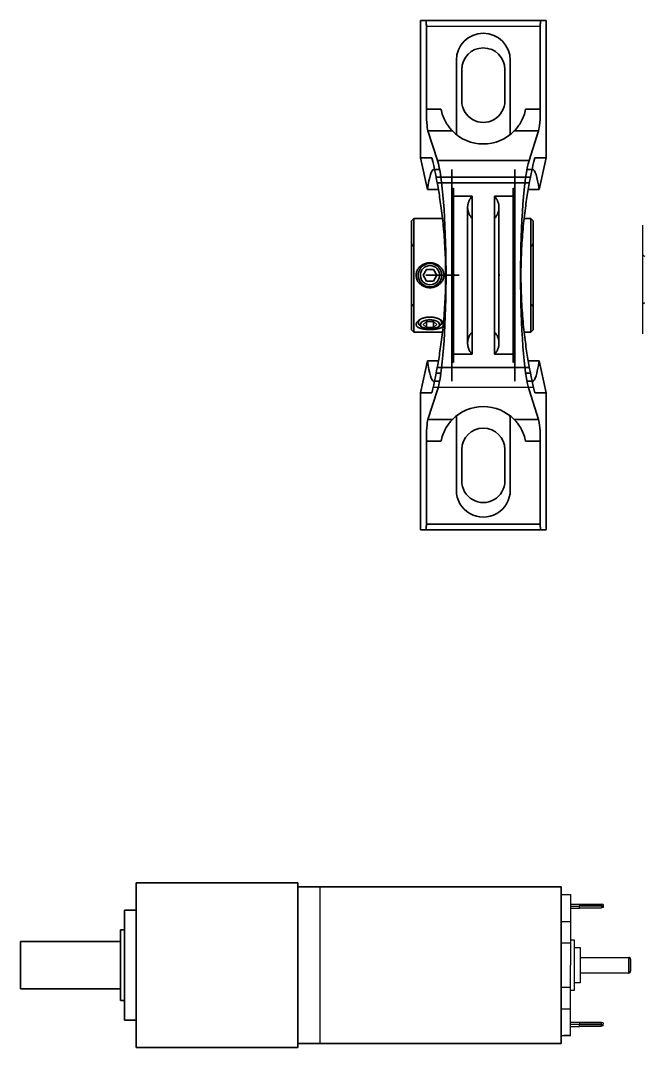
# Model space of a CAD drawing. Header units: millimetres. Extents: x -29 to 3384, y -388 to 1226.
# Drawn here: x 1216.9 to 1375.5, y 21.2 to 283.3 of the extents above; entities that cross this region are included whole.
import ezdxf

# ---------------------------------------------------------------- set-up
doc = ezdxf.new("R2010")
doc.units = ezdxf.units.MM
doc.linetypes.add('phl_thick', pattern=[0])
for name, color, linetype in [('HIDDEN', 7, 'Continuous'), ('projection', 7, 'Continuous'), ('THICK', 7, 'Continuous')]:
    doc.layers.add(name, color=color, linetype=linetype)
doc.layers.add('Kontury', color=7, linetype='Continuous', lineweight=35)

msp = doc.modelspace()

# ---------------------------------------------------------------- linework, layer by layer
for p, q in [((1320.35022, 281.8435), (1349.40491, 281.8435)), ((1246.35367, 63.22405, 0), (1246.35367, 21.22405, 0)), ((1287.60367, 22.22405, 0), (1287.60367, 62.22405, 0)), ((1293.30367, 22.22405, 0), (1293.30367, 62.22405, 0))]:
    msp.add_line(p, q)
at = {"layer": 'HIDDEN'}
for p, q in [((1359.45367, 57.76073, 0), (1359.45367, 57.34686, 0)), ((1365.05367, 57.76073, 0), (1365.05367, 57.26622, 0)), ((1365.05367, 57.26622, 0), (1359.45367, 57.26622, 0)), ((1365.05367, 57.26622, 0), (1365.45367, 57.2071, 0)), ((1354.75367, 53.41105, 0), (1354.75367, 50.61105, 0)), ((1354.75367, 53.41105, 0), (1357.15367, 53.41105, 0)), ((1354.75367, 50.61105, 0), (1354.75367, 47.81105, 0)), ((1357.15367, 47.81105, 0), (1354.75367, 47.81105, 0)), ((1371.95367, 42.22405, 0), (1371.95367, 44.22405, 0)), ((1371.95367, 40.22405, 0), (1371.95367, 42.22405, 0)), ((1354.75367, 36.63705, 0), (1354.75367, 33.83705, 0)), ((1354.75367, 36.63705, 0), (1357.15367, 36.63705, 0)), ((1354.75367, 33.83705, 0), (1354.75367, 31.03705, 0)), ((1357.15367, 31.03705, 0), (1354.75367, 31.03705, 0)), ((1359.45367, 27.59575, 0), (1359.45367, 27.18188, 0)), ((1359.45367, 27.10124, 0), (1365.05367, 27.10124, 0)), ((1365.05367, 27.10124, 0), (1365.05367, 27.59575, 0)), ((1365.05367, 27.10124, 0), (1365.45367, 27.04211, 0)), ((1357.15367, 24.23638, 0), (1355.45367, 24.23638, 0))]:
    msp.add_line(p, q, dxfattribs=at)
for centre, start, end in [((1376.06704, 223.8038), 180, 269.999924), ((1376.06704, 210.6038), 90.000076, 180)]:
    msp.add_arc(centre, 0.6, start, end, dxfattribs=at)
at = {"layer": 'Kontury'}
for p, q in [((1320.20295, 283.2935), (1318.87756, 283.2935)), ((1318.87756, 248.2935), (1318.87756, 283.2935)), ((1349.55217, 283.2935), (1320.20295, 283.2935)), ((1350.87756, 283.2935), (1349.55217, 283.2935)), ((1350.87756, 283.2935), (1350.87756, 248.2935)), ((1320.35022, 260.66369), (1320.35022, 281.8435)), ((1349.40491, 281.8435), (1349.40491, 260.66369)), ((1328.00256, 273.1685), (1328.00256, 273.1685)), ((1328.00256, 255.1685), (1328.00256, 273.1685)), ((1341.75256, 273.1685), (1341.75256, 273.1685)), ((1341.75256, 255.1685), (1341.75256, 273.1685)), ((1329.37756, 262.7935), (1329.37756, 270.7935)), ((1329.37756, 270.7935), (1329.37756, 270.7935)), ((1340.37756, 270.7935), (1340.37756, 262.7935)), ((1340.37756, 270.7935), (1340.37756, 270.7935)), ((1329.37756, 262.7935), (1329.37756, 262.7935)), ((1340.37756, 262.7935), (1340.37756, 262.7935)), ((1324.08572, 260.66369), (1320.35022, 260.66369)), ((1324.1762, 260.24806), (1324.08572, 260.66369)), ((1324.28382, 259.83186), (1324.1762, 260.24806)), ((1324.40799, 259.41887), (1324.28382, 259.83186)), ((1345.4713, 259.83186), (1345.34713, 259.41888)), ((1345.57893, 260.24806), (1345.4713, 259.83186)), ((1345.66941, 260.66369), (1345.57893, 260.24806)), ((1349.40491, 260.66369), (1345.66941, 260.66369)), ((1324.54779, 259.01273), (1324.40799, 259.41887)), ((1324.70148, 258.6166), (1324.54779, 259.01273)), ((1324.86723, 258.23355), (1324.70148, 258.6166)), ((1325.04298, 257.86606), (1324.86723, 258.23355)), ((1325.2261, 257.51631), (1325.04298, 257.86606)), ((1325.41387, 257.18649), (1325.2261, 257.51631)), ((1325.60334, 256.87843), (1325.41387, 257.18649)), ((1325.79133, 256.59347), (1325.60334, 256.87843)), ((1344.15179, 256.87843), (1343.96379, 256.59347)), ((1344.34125, 257.18649), (1344.15179, 256.87843)), ((1344.52903, 257.51631), (1344.34125, 257.18649)), ((1344.71215, 257.86606), (1344.52903, 257.51631)), ((1344.88789, 258.23355), (1344.71215, 257.86606)), ((1345.05364, 258.6166), (1344.88789, 258.23355)), ((1345.20734, 259.01273), (1345.05364, 258.6166)), ((1345.34713, 259.41888), (1345.20734, 259.01273)), ((1323.19719, 247.57261), (1320.76215, 255.13213)), ((1326.9843, 255.13213), (1320.76215, 255.13213)), ((1325.97684, 256.32998), (1325.79133, 256.59347)), ((1326.16389, 256.08004), (1325.97684, 256.32998)), ((1326.34903, 255.84625), (1326.16389, 256.08004)), ((1326.52811, 255.63207), (1326.34903, 255.84625)), ((1326.69664, 255.44013), (1326.52811, 255.63207)), ((1326.85014, 255.27283), (1326.69664, 255.44013)), ((1326.98422, 255.1322), (1326.85014, 255.27283)), ((1328.00256, 255.1685), (1328.00256, 255.1685)), ((1341.75256, 255.1685), (1341.75256, 255.1685)), ((1342.90499, 255.27283), (1342.77082, 255.13213)), ((1348.99298, 255.13213), (1342.77082, 255.13213)), ((1343.05848, 255.44013), (1342.90499, 255.27283)), ((1343.22702, 255.63203), (1343.05848, 255.44013)), ((1343.40609, 255.84625), (1343.22702, 255.63203)), ((1343.59124, 256.08004), (1343.40609, 255.84625)), ((1343.77829, 256.32998), (1343.59124, 256.08004)), ((1343.96379, 256.59347), (1343.77829, 256.32998)), ((1348.99298, 255.13213), (1346.55794, 247.57261)), ((1318.87756, 248.2935), (1320.65149, 240.16349)), ((1321.76867, 248.2935), (1318.87756, 248.2935)), ((1346.55794, 247.57261), (1323.19719, 247.57261)), ((1350.87756, 248.2935), (1347.98646, 248.2935)), ((1349.10363, 240.16349), (1350.87756, 248.2935)), ((1322.25959, 245.2935), (1323.74355, 245.2935)), ((1326.87756, 245.2935), (1326.87756, 191.2935)), ((1342.87756, 191.2935), (1342.87756, 245.2935)), ((1346.01157, 245.2935), (1347.49553, 245.2935)), ((1346.90405, 243.2935), (1322.85107, 243.2935)), ((1346.62844, 241.8435), (1323.12668, 241.8435)), ((1323.42476, 240.16349), (1320.65149, 240.16349)), ((1323.50483, 239.689), (1323.42476, 240.16348)), ((1323.58561, 239.19914), (1323.50483, 239.689)), ((1323.66673, 238.695), (1323.58561, 239.19914)), ((1323.74783, 238.17786), (1323.66673, 238.695)), ((1326.87756, 218.2935), (1326.87756, 239.33988)), ((1327.26833, 196.05952), (1327.26833, 240.52747)), ((1327.26833, 196.05952), (1327.26833, 240.52747)), ((1342.48679, 196.05952), (1342.48679, 240.52747)), ((1342.48679, 240.52747), (1342.48679, 196.05952)), ((1342.87756, 239.33988), (1342.87756, 218.2935)), ((1346.0884, 238.695), (1346.00729, 238.17786)), ((1346.16952, 239.19914), (1346.0884, 238.695)), ((1346.2503, 239.689), (1346.16952, 239.19914)), ((1346.33037, 240.16348), (1346.2503, 239.689)), ((1349.10363, 240.16349), (1346.33037, 240.16349)), ((1323.82857, 237.64905), (1323.74783, 238.17786)), ((1323.90881, 237.10843), (1323.82857, 237.64905)), ((1323.98946, 236.54857), (1323.90881, 237.10843)), ((1324.07037, 235.96872), (1323.98946, 236.54857)), ((1324.15118, 235.36951), (1324.07037, 235.96872)), ((1327.12756, 238.45035), (1332.04914, 238.45035)), ((1327.12756, 198.13664), (1327.12756, 238.45035)), ((1330.89463, 235.991), (1330.88183, 235.80666)), ((1330.91592, 236.17455), (1330.89463, 235.991)), ((1330.94567, 236.35692), (1330.91592, 236.17455)), ((1330.98381, 236.53773), (1330.94567, 236.35692)), ((1331.03026, 236.71657), (1330.98381, 236.53773)), ((1331.08492, 236.89309), (1331.03026, 236.71657)), ((1331.14767, 237.06689), (1331.08492, 236.89309)), ((1331.21839, 237.23761), (1331.14767, 237.06689)), ((1331.29691, 237.40488), (1331.21839, 237.23761)), ((1331.38307, 237.56834), (1331.29691, 237.40488)), ((1331.47669, 237.72765), (1331.38307, 237.56834)), ((1331.57757, 237.88247), (1331.47669, 237.72765)), ((1331.68549, 238.03246), (1331.57757, 237.88247)), ((1331.80023, 238.17731), (1331.68549, 238.03246)), ((1331.92153, 238.31671), (1331.80023, 238.17731)), ((1332.04914, 238.45035), (1331.92153, 238.31671)), ((1332.04914, 198.13664), (1332.04914, 238.45035)), ((1332.04914, 198.13664), (1332.04914, 238.45035)), ((1337.70599, 238.45035), (1337.70599, 198.13664)), ((1337.70599, 238.45035), (1342.62756, 238.45035)), ((1337.8336, 238.31671), (1337.70599, 238.45035)), ((1337.70599, 198.13664), (1337.70599, 238.45035)), ((1337.9549, 238.17731), (1337.8336, 238.31671)), ((1338.06963, 238.03246), (1337.9549, 238.17731)), ((1338.17755, 237.88247), (1338.06963, 238.03246)), ((1338.27843, 237.72765), (1338.17755, 237.88247)), ((1338.37205, 237.56834), (1338.27843, 237.72765)), ((1338.45822, 237.40488), (1338.37205, 237.56834)), ((1338.53674, 237.23761), (1338.45822, 237.40488)), ((1338.60745, 237.06689), (1338.53674, 237.23761)), ((1338.67021, 236.89309), (1338.60745, 237.06689)), ((1338.72487, 236.71657), (1338.67021, 236.89309)), ((1338.77132, 236.53773), (1338.72487, 236.71657)), ((1338.80946, 236.35692), (1338.77132, 236.53773)), ((1338.8392, 236.17455), (1338.80946, 236.35692)), ((1338.8605, 235.991), (1338.8392, 236.17455)), ((1338.8733, 235.80666), (1338.8605, 235.991)), ((1342.62756, 238.45035), (1342.62756, 198.13664)), ((1345.68476, 235.96872), (1345.60394, 235.36951)), ((1345.76567, 236.54857), (1345.68476, 235.96872)), ((1345.84631, 237.10843), (1345.76567, 236.54857)), ((1345.92655, 237.64905), (1345.84631, 237.10843)), ((1346.00729, 238.17786), (1345.92655, 237.64905)), ((1324.23155, 234.75158), (1324.15118, 235.36951)), ((1324.31111, 234.11573), (1324.23155, 234.75158)), ((1324.3895, 233.46277), (1324.31111, 234.11573)), ((1324.46638, 232.7935), (1324.3895, 233.46277)), ((1330.88183, 235.80666), (1330.87756, 235.62192)), ((1330.87756, 235.62192), (1330.88183, 235.43719)), ((1330.87756, 235.62192), (1330.87756, 200.96507)), ((1330.87756, 235.62192), (1330.87756, 200.96507)), ((1330.88183, 235.43719), (1330.89463, 235.25285)), ((1330.89463, 235.25285), (1330.91592, 235.0693)), ((1330.91592, 235.0693), (1330.94567, 234.88693)), ((1330.94567, 234.88693), (1330.98381, 234.70612)), ((1330.98381, 234.70612), (1331.03026, 234.52727)), ((1331.03026, 234.52727), (1331.08492, 234.35076)), ((1331.08492, 234.35076), (1331.14767, 234.17696)), ((1331.14767, 234.17696), (1331.21839, 234.00624)), ((1331.21839, 234.00624), (1331.29691, 233.83897)), ((1331.29691, 233.83897), (1331.38307, 233.67551)), ((1331.38307, 233.67551), (1331.47669, 233.51619)), ((1331.47669, 233.51619), (1331.57757, 233.36138)), ((1331.57757, 233.36138), (1331.68549, 233.21138)), ((1338.06963, 233.21138), (1338.17755, 233.36138)), ((1338.17755, 233.36138), (1338.27843, 233.51619)), ((1338.27843, 233.51619), (1338.37205, 233.67551)), ((1338.37205, 233.67551), (1338.45822, 233.83897)), ((1338.45822, 233.83897), (1338.53674, 234.00624)), ((1338.53674, 234.00624), (1338.60745, 234.17696)), ((1338.60745, 234.17696), (1338.67021, 234.35076)), ((1338.67021, 234.35076), (1338.72487, 234.52727)), ((1338.72487, 234.52727), (1338.77132, 234.70612)), ((1338.77132, 234.70612), (1338.80946, 234.88693)), ((1338.80946, 234.88693), (1338.8392, 235.0693)), ((1338.8392, 235.0693), (1338.8605, 235.25285)), ((1338.8605, 235.25285), (1338.8733, 235.43719)), ((1338.87756, 235.62192), (1338.8733, 235.80666)), ((1338.8733, 235.43719), (1338.87756, 235.62192)), ((1338.87756, 200.96507), (1338.87756, 235.62192)), ((1338.87756, 235.62192), (1338.87756, 200.96507)), ((1345.36562, 233.46277), (1345.28875, 232.7935)), ((1345.44402, 234.11573), (1345.36562, 233.46277)), ((1345.52358, 234.75158), (1345.44402, 234.11573)), ((1345.60394, 235.36951), (1345.52358, 234.75158)), ((1317.17756, 232.7935), (1316.57756, 232.1935)), ((1316.57756, 218.2935), (1316.57756, 232.1935)), ((1317.17756, 218.2935), (1317.17756, 232.7935)), ((1324.57279, 232.7935), (1317.17756, 232.7935)), ((1324.53808, 232.13968), (1324.46638, 232.7935)), ((1324.6078, 231.47265), (1324.53808, 232.13968)), ((1324.67523, 230.79324), (1324.6078, 231.47265)), ((1324.7401, 230.10234), (1324.67523, 230.79324)), ((1331.68549, 233.21138), (1331.80023, 233.06654)), ((1331.80023, 233.06654), (1331.92153, 232.92714)), ((1331.92153, 232.92714), (1332.04914, 232.7935)), ((1332.04914, 218.2935), (1332.04914, 232.7935)), ((1332.04914, 232.7935), (1332.04914, 218.2935)), ((1337.70599, 232.7935), (1337.8336, 232.92714)), ((1337.70599, 232.7935), (1337.70599, 218.2935)), ((1337.70599, 218.2935), (1337.70599, 232.7935)), ((1337.8336, 232.92714), (1337.9549, 233.06654)), ((1337.9549, 233.06654), (1338.06963, 233.21138)), ((1345.0799, 230.79324), (1345.01502, 230.10234)), ((1345.14733, 231.47265), (1345.0799, 230.79324)), ((1345.21704, 232.13968), (1345.14733, 231.47265)), ((1346.97756, 232.7935), (1345.18234, 232.7935)), ((1345.28875, 232.7935), (1345.21704, 232.13968)), ((1346.97756, 218.2935), (1346.97756, 232.7935)), ((1346.97756, 232.7935), (1346.97756, 218.2935)), ((1347.57756, 232.1935), (1346.97756, 232.7935)), ((1347.57756, 218.2935), (1347.57756, 232.1935)), ((1324.80217, 229.40093), (1324.7401, 230.10234)), ((1324.86118, 228.68996), (1324.80217, 229.40093)), ((1324.91691, 227.97024), (1324.86118, 228.68996)), ((1330.85695, 228.26206), (1330.85061, 228.24667)), ((1330.855, 228.48635), (1330.86101, 228.4702)), ((1330.86244, 228.27766), (1330.85695, 228.26206)), ((1330.86101, 228.4702), (1330.86608, 228.45386)), ((1330.86708, 228.2934), (1330.86244, 228.27766)), ((1330.86608, 228.45386), (1330.87022, 228.43741)), ((1330.87086, 228.30921), (1330.86708, 228.2934)), ((1330.86909, 229.80075), (1330.8728, 229.81885)), ((1330.87295, 229.92347), (1330.86936, 229.94059)), ((1330.87022, 228.43741), (1330.87344, 228.42092)), ((1330.8738, 228.32504), (1330.87086, 228.30921)), ((1330.8728, 229.81885), (1330.87545, 229.83682)), ((1330.87552, 229.90628), (1330.87295, 229.92347)), ((1330.87344, 228.42092), (1330.87573, 228.40445)), ((1330.87589, 228.34081), (1330.8738, 228.32504)), ((1330.87545, 229.83682), (1330.87703, 229.85458)), ((1330.87705, 229.8891), (1330.87552, 229.90628)), ((1330.87573, 228.40445), (1330.87711, 228.3881)), ((1330.87715, 228.35646), (1330.87589, 228.34081)), ((1330.87703, 229.85458), (1330.87756, 229.87203)), ((1330.87756, 229.87203), (1330.87705, 229.8891)), ((1330.87711, 228.3881), (1330.87756, 228.37192)), ((1330.87756, 228.37192), (1330.87715, 228.35646)), ((1330.87756, 229.87203), (1330.87756, 228.37192)), ((1344.89395, 228.68996), (1344.83822, 227.97024)), ((1344.95296, 229.40093), (1344.89395, 228.68996)), ((1345.01502, 230.10234), (1344.95296, 229.40093)), ((1317.17756, 218.2935), (1317.17756, 225.7935)), ((1317.17756, 225.7935), (1317.17756, 218.2935)), ((1324.96916, 227.24261), (1324.91691, 227.97024)), ((1325.01776, 226.50811), (1324.96916, 227.24261)), ((1325.06252, 225.76779), (1325.01776, 226.50811)), ((1325.10327, 225.02275), (1325.06252, 225.76779)), ((1344.69261, 225.76779), (1344.65185, 225.02275)), ((1344.73736, 226.50811), (1344.69261, 225.76779)), ((1344.78596, 227.24261), (1344.73736, 226.50811)), ((1344.83822, 227.97024), (1344.78596, 227.24261)), ((1346.97756, 225.7935), (1346.97756, 218.2935)), ((1346.97756, 218.2935), (1346.97756, 225.7935)), ((1325.13992, 224.27412), (1325.10327, 225.02275)), ((1325.17234, 223.52302), (1325.13992, 224.27412)), ((1325.20044, 222.77058), (1325.17234, 223.52302)), ((1325.22419, 222.01794), (1325.20044, 222.77058)), ((1344.55469, 222.77058), (1344.53094, 222.01794)), ((1344.58279, 223.52302), (1344.55469, 222.77058)), ((1344.61521, 224.27412), (1344.58279, 223.52302)), ((1344.65185, 225.02275), (1344.61521, 224.27412)), ((1318.35893, 220.09354), (1318.49547, 220.26044)), ((1318.49547, 220.26044), (1318.6411, 220.41642)), ((1318.6411, 220.41642), (1318.79394, 220.56078)), ((1318.79394, 220.56078), (1318.95342, 220.69386)), ((1318.95342, 220.69386), (1319.12353, 220.81923)), ((1319.12353, 220.81923), (1319.30379, 220.93615)), ((1319.30379, 220.93615), (1319.49317, 221.04337)), ((1319.49317, 221.04337), (1319.69043, 221.13998)), ((1319.69043, 221.13998), (1319.8942, 221.22527)), ((1319.8942, 221.22527), (1320.10314, 221.29857)), ((1320.10314, 221.29857), (1320.31587, 221.35954)), ((1320.31587, 221.35954), (1320.53085, 221.40802)), ((1320.53085, 221.40802), (1320.74648, 221.4439)), ((1320.74648, 221.4439), (1320.96113, 221.46733)), ((1320.96113, 221.46733), (1321.17311, 221.47882)), ((1321.17311, 221.47882), (1321.38202, 221.47882)), ((1321.38202, 221.47882), (1321.59399, 221.46733)), ((1321.59399, 221.46733), (1321.80865, 221.4439)), ((1321.80865, 221.4439), (1322.02428, 221.40802)), ((1322.02428, 221.40802), (1322.23926, 221.35954)), ((1322.23926, 221.35954), (1322.45199, 221.29857)), ((1322.45199, 221.29857), (1322.66092, 221.22527)), ((1322.66092, 221.22527), (1322.86469, 221.13998)), ((1322.86469, 221.13998), (1323.06195, 221.04337)), ((1323.06195, 221.04337), (1323.25133, 220.93615)), ((1323.25133, 220.93615), (1323.4316, 220.81923)), ((1323.4316, 220.81923), (1323.60171, 220.69386)), ((1323.60171, 220.69386), (1323.76119, 220.56078)), ((1323.76119, 220.56078), (1323.91403, 220.41642)), ((1323.91403, 220.41642), (1324.05966, 220.26044)), ((1324.05966, 220.26044), (1324.19619, 220.09354)), ((1325.24357, 221.26629), (1325.22419, 222.01794)), ((1325.25855, 220.51682), (1325.24357, 221.26629)), ((1325.26916, 219.77072), (1325.25855, 220.51682)), ((1344.49658, 220.51682), (1344.48597, 219.77072)), ((1344.51156, 221.26629), (1344.49658, 220.51682)), ((1344.53094, 222.01794), (1344.51156, 221.26629)), ((1316.57756, 204.3935), (1316.57756, 218.2935)), ((1317.17756, 218.2935), (1317.17756, 210.7935)), ((1317.17756, 218.2935), (1317.17756, 203.7935)), ((1317.17756, 203.7935), (1317.17756, 218.2935)), ((1317.17756, 218.2935), (1317.17756, 210.7935)), ((1317.73631, 218.2935), (1317.74406, 218.50257)), ((1317.74375, 218.08863), (1317.73631, 218.2935)), ((1317.76622, 217.88218), (1317.74375, 218.08863)), ((1317.74406, 218.50257), (1317.76746, 218.71325)), ((1317.80397, 217.67583), (1317.76622, 217.88218)), ((1317.76746, 218.71325), (1317.80678, 218.92376)), ((1317.85714, 217.47122), (1317.80397, 217.67583)), ((1317.80678, 218.92376), (1317.86215, 219.13235)), ((1317.86215, 219.13235), (1317.93314, 219.33741)), ((1317.93314, 219.33741), (1318.01912, 219.53739)), ((1318.01912, 219.53739), (1318.11947, 219.73083)), ((1318.11947, 219.73083), (1318.23316, 219.91662)), ((1318.23316, 219.91662), (1318.35893, 220.09354)), ((1319.54551, 218.2935), (1320.41154, 219.7935)), ((1319.54551, 218.2935), (1319.54551, 218.2935)), ((1320.41154, 216.7935), (1319.54551, 218.2935)), ((1328.71232, 218.2935), (1320.22609, 218.2935)), ((1320.41154, 219.7935), (1320.41154, 219.7935)), ((1320.41154, 219.7935), (1322.14359, 219.7935)), ((1322.14359, 219.7935), (1322.14359, 219.7935)), ((1322.14359, 219.7935), (1323.00961, 218.2935)), ((1323.00961, 218.2935), (1322.14359, 216.7935)), ((1323.00961, 218.2935), (1323.00961, 218.2935)), ((1324.19619, 220.09354), (1324.32196, 219.91662)), ((1324.32196, 219.91662), (1324.43566, 219.73083)), ((1324.43566, 219.73083), (1324.536, 219.53739)), ((1324.536, 219.53739), (1324.62199, 219.33741)), ((1324.62199, 219.33741), (1324.69298, 219.13235)), ((1324.69298, 219.13235), (1324.74835, 218.92376)), ((1324.75116, 217.67583), (1324.69799, 217.47122)), ((1324.74835, 218.92376), (1324.78766, 218.71325)), ((1324.7889, 217.88218), (1324.75116, 217.67583)), ((1324.78766, 218.71325), (1324.81107, 218.50257)), ((1324.81138, 218.08863), (1324.7889, 217.88218)), ((1324.81107, 218.50257), (1324.81881, 218.2935)), ((1324.81881, 218.2935), (1324.81138, 218.08863)), ((1325.27547, 219.02921), (1325.26916, 219.77072)), ((1325.26916, 216.81627), (1325.27547, 217.55778)), ((1325.27756, 218.2935), (1325.27547, 219.02921)), ((1325.27547, 217.55778), (1325.27756, 218.2935)), ((1325.37505, 219.52646), (1325.39098, 219.31955)), ((1325.39098, 219.31955), (1325.40438, 219.11313)), ((1325.41457, 217.67978), (1325.4042, 217.47387)), ((1325.40438, 219.11313), (1325.41457, 218.90722)), ((1325.41457, 218.90722), (1325.42181, 218.70191)), ((1325.42181, 217.88508), (1325.41457, 217.67978)), ((1325.42181, 218.70191), (1325.42611, 218.49731)), ((1325.42611, 218.08968), (1325.42181, 217.88508)), ((1325.42611, 218.49731), (1325.42756, 218.2935)), ((1325.42756, 218.2935), (1325.42611, 218.08968)), ((1326.87756, 197.24712), (1326.87756, 218.2935)), ((1332.04914, 218.2935), (1332.04914, 203.7935)), ((1332.04914, 203.7935), (1332.04914, 218.2935)), ((1337.70599, 218.2935), (1337.70599, 203.7935)), ((1337.70599, 203.7935), (1337.70599, 218.2935)), ((1338.87756, 218.2935), (1338.87807, 218.31326)), ((1338.87809, 218.2734), (1338.87756, 218.2935)), ((1338.87807, 218.31326), (1338.87961, 218.33326)), ((1338.87968, 218.25307), (1338.87809, 218.2734)), ((1338.87961, 218.33326), (1338.88217, 218.3534)), ((1338.88233, 218.2326), (1338.87968, 218.25307)), ((1338.88217, 218.3534), (1338.88577, 218.37356)), ((1338.88604, 218.21211), (1338.88233, 218.2326)), ((1338.88577, 218.37356), (1338.8904, 218.39365)), ((1338.89082, 218.1917), (1338.88604, 218.21211)), ((1338.8904, 218.39365), (1338.89606, 218.41356)), ((1338.89667, 218.17148), (1338.89082, 218.1917)), ((1338.89606, 218.41356), (1338.90277, 218.4332)), ((1338.9036, 218.15155), (1338.89667, 218.17148)), ((1338.90277, 218.4332), (1338.91051, 218.45247)), ((1338.91161, 218.13203), (1338.9036, 218.15155)), ((1338.91051, 218.45247), (1338.91928, 218.47127)), ((1338.92065, 218.11299), (1338.91161, 218.13203)), ((1342.87756, 218.2935), (1342.87756, 197.24712)), ((1344.47965, 219.02921), (1344.47756, 218.2935)), ((1344.47756, 218.2935), (1344.47965, 217.55778)), ((1344.48597, 219.77072), (1344.47965, 219.02921)), ((1344.47965, 217.55778), (1344.48597, 216.81627)), ((1346.97756, 218.2935), (1346.97756, 210.7935)), ((1346.97756, 218.2935), (1346.97756, 203.7935)), ((1346.97756, 203.7935), (1346.97756, 218.2935)), ((1346.97756, 210.7935), (1346.97756, 218.2935)), ((1347.57756, 204.3935), (1347.57756, 218.2935)), ((1317.92536, 217.26988), (1317.85714, 217.47122)), ((1318.00803, 217.07328), (1317.92536, 217.26988)), ((1318.10459, 216.88281), (1318.00803, 217.07328)), ((1318.21413, 216.69954), (1318.10459, 216.88281)), ((1318.33546, 216.52459), (1318.21413, 216.69954)), ((1318.46737, 216.35908), (1318.33546, 216.52459)), ((1318.60837, 216.20391), (1318.46737, 216.35908)), ((1318.7567, 216.05976), (1318.60837, 216.20391)), ((1318.91099, 215.92696), (1318.7567, 216.05976)), ((1319.07483, 215.80207), (1318.91099, 215.92696)), ((1319.24871, 215.68496), (1319.07483, 215.80207)), ((1319.43165, 215.57681), (1319.24871, 215.68496)), ((1319.62256, 215.47862), (1319.43165, 215.57681)), ((1319.82018, 215.39108), (1319.62256, 215.47862)), ((1320.02321, 215.31483), (1319.82018, 215.39108)), ((1320.23042, 215.25035), (1320.02321, 215.31483)), ((1320.44038, 215.1978), (1320.23042, 215.25035)), ((1320.41154, 216.7935), (1320.41154, 216.7935)), ((1322.14359, 216.7935), (1320.41154, 216.7935)), ((1320.65162, 215.15732), (1320.44038, 215.1978)), ((1320.86262, 215.12892), (1320.65162, 215.15732)), ((1321.0718, 215.11222), (1320.86262, 215.12892)), ((1321.27756, 215.10676), (1321.0718, 215.11222)), ((1321.48333, 215.11222), (1321.27756, 215.10676)), ((1321.6925, 215.12892), (1321.48333, 215.11222)), ((1321.9035, 215.15732), (1321.6925, 215.12892)), ((1322.11474, 215.1978), (1321.9035, 215.15732)), ((1322.32471, 215.25035), (1322.11474, 215.1978)), ((1322.14359, 216.7935), (1322.14359, 216.7935)), ((1322.53191, 215.31483), (1322.32471, 215.25035)), ((1322.73494, 215.39108), (1322.53191, 215.31483)), ((1322.93256, 215.47862), (1322.73494, 215.39108)), ((1323.12348, 215.57681), (1322.93256, 215.47862)), ((1323.30642, 215.68496), (1323.12348, 215.57681)), ((1323.4803, 215.80207), (1323.30642, 215.68496)), ((1323.64414, 215.92696), (1323.4803, 215.80207)), ((1323.79843, 216.05976), (1323.64414, 215.92696)), ((1323.94675, 216.20391), (1323.79843, 216.05976)), ((1324.08775, 216.35908), (1323.94675, 216.20391)), ((1324.21967, 216.52459), (1324.08775, 216.35908)), ((1324.341, 216.69954), (1324.21967, 216.52459)), ((1324.45054, 216.88281), (1324.341, 216.69954)), ((1324.54709, 217.07328), (1324.45054, 216.88281)), ((1324.62977, 217.26988), (1324.54709, 217.07328)), ((1324.69799, 217.47122), (1324.62977, 217.26988)), ((1325.22419, 214.56905), (1325.24357, 215.3207)), ((1325.24357, 215.3207), (1325.25855, 216.07017)), ((1325.25855, 216.07017), (1325.26916, 216.81627)), ((1325.39098, 217.26744), (1325.37479, 217.06056)), ((1325.4042, 217.47387), (1325.39098, 217.26744)), ((1344.48597, 216.81627), (1344.49658, 216.07017)), ((1344.49658, 216.07017), (1344.51156, 215.3207)), ((1344.51156, 215.3207), (1344.53094, 214.56905)), ((1325.10327, 211.56424), (1325.13992, 212.31287)), ((1325.13992, 212.31287), (1325.17234, 213.06397)), ((1325.17234, 213.06397), (1325.20044, 213.81641)), ((1325.20044, 213.81641), (1325.22419, 214.56905)), ((1344.53094, 214.56905), (1344.55469, 213.81641)), ((1344.55469, 213.81641), (1344.58279, 213.06397)), ((1344.58279, 213.06397), (1344.61521, 212.31287)), ((1344.61521, 212.31287), (1344.65185, 211.56424)), ((1324.96916, 209.34438), (1325.01776, 210.07889)), ((1325.01776, 210.07889), (1325.06252, 210.8192)), ((1325.06252, 210.8192), (1325.10327, 211.56424)), ((1344.65185, 211.56424), (1344.69261, 210.8192)), ((1344.69261, 210.8192), (1344.73736, 210.07889)), ((1344.73736, 210.07889), (1344.78596, 209.34438)), ((1318.82807, 207.07089), (1318.49593, 206.83603)), ((1318.89613, 207.07999), (1318.7413, 206.9939)), ((1319.06029, 207.16178), (1318.89613, 207.07999)), ((1319.23474, 207.23943), (1319.06029, 207.16178)), ((1319.41847, 207.31198), (1319.23474, 207.23943)), ((1319.61038, 207.37853), (1319.41847, 207.31198)), ((1319.80919, 207.43841), (1319.61038, 207.37853)), ((1320.01356, 207.49101), (1319.80919, 207.43841)), ((1320.22224, 207.53578), (1320.01356, 207.49101)), ((1320.43377, 207.57248), (1320.22224, 207.53578)), ((1320.64665, 207.60089), (1320.43377, 207.57248)), ((1320.85932, 207.62087), (1320.64665, 207.60089)), ((1321.07017, 207.63265), (1320.85932, 207.62087)), ((1321.27756, 207.63651), (1321.07017, 207.63265)), ((1321.48495, 207.63265), (1321.27756, 207.63651)), ((1321.6958, 207.62087), (1321.48495, 207.63265)), ((1321.90848, 207.60089), (1321.6958, 207.62087)), ((1322.12135, 207.57248), (1321.90848, 207.60089)), ((1322.33289, 207.53578), (1322.12135, 207.57248)), ((1322.54157, 207.49101), (1322.33289, 207.53578)), ((1322.74594, 207.43841), (1322.54157, 207.49101)), ((1322.94475, 207.37853), (1322.74594, 207.43841)), ((1323.13666, 207.31198), (1322.94475, 207.37853)), ((1323.32039, 207.23943), (1323.13666, 207.31198)), ((1323.49484, 207.16178), (1323.32039, 207.23943)), ((1323.659, 207.07999), (1323.49484, 207.16178)), ((1323.81383, 206.9939), (1323.659, 207.07999)), ((1324.7401, 206.48465), (1324.80217, 207.18606)), ((1324.80217, 207.18606), (1324.86118, 207.89703)), ((1324.86118, 207.89703), (1324.91691, 208.61675)), ((1324.91691, 208.61675), (1324.96916, 209.34438)), ((1344.78596, 209.34438), (1344.83822, 208.61675)), ((1344.83822, 208.61675), (1344.89395, 207.89703)), ((1344.89395, 207.89703), (1344.95296, 207.18606)), ((1344.95296, 207.18606), (1345.01502, 206.48465)), ((1317.74514, 205.84924), (1317.73631, 205.73613)), ((1317.73631, 205.73613), (1317.74406, 205.63291)), ((1317.74406, 205.63291), (1317.76746, 205.53153)), ((1317.77182, 205.9662), (1317.74514, 205.84924)), ((1317.76746, 205.53153), (1317.80678, 205.43286)), ((1317.81666, 206.08592), (1317.77182, 205.9662)), ((1317.80678, 205.43286), (1317.86215, 205.33774)), ((1317.87974, 206.20727), (1317.81666, 206.08592)), ((1317.86215, 205.33774), (1317.93314, 205.24677)), ((1317.96041, 206.32901), (1317.87974, 206.20727)), ((1317.93314, 205.24677), (1318.01912, 205.16047)), ((1318.05792, 206.44989), (1317.96041, 206.32901)), ((1318.01912, 205.16047), (1318.11947, 205.07931)), ((1318.1714, 206.56876), (1318.05792, 206.44989)), ((1318.11947, 205.07931), (1318.23316, 205.0035)), ((1318.2994, 206.68448), (1318.1714, 206.56876)), ((1318.23316, 205.0035), (1318.35893, 204.93324)), ((1318.44037, 206.79582), (1318.2994, 206.68448)), ((1318.35893, 204.93324), (1318.49547, 204.86873)), ((1318.59251, 206.90167), (1318.44037, 206.79582)), ((1318.49547, 204.86873), (1318.6411, 204.80998)), ((1318.7413, 206.9939), (1318.59251, 206.90167)), ((1318.6411, 204.80998), (1318.79394, 204.75695)), ((1318.79394, 204.75695), (1318.95342, 204.70921)), ((1318.82807, 205.33884), (1319.27, 205.02635)), ((1318.95342, 204.70921), (1319.12353, 204.66524)), ((1319.12353, 204.66524), (1319.30379, 204.62512)), ((1319.30379, 204.62512), (1319.49317, 204.58907)), ((1319.49317, 204.58907), (1319.69043, 204.55722)), ((1320.41154, 206.48613), (1319.54551, 205.73613)), ((1319.54551, 205.73613), (1320.41154, 204.98613)), ((1319.69043, 204.55722), (1319.8942, 204.5296)), ((1319.8942, 204.5296), (1320.10314, 204.50622)), ((1320.10314, 204.50622), (1320.31587, 204.48704)), ((1320.31587, 204.48704), (1320.53085, 204.47196)), ((1320.41154, 206.50167), (1320.41154, 204.98613)), ((1322.14359, 206.50167), (1320.41154, 206.50167)), ((1322.14359, 206.48613), (1320.41154, 206.48613)), ((1320.41154, 204.98613), (1322.14359, 204.98613)), ((1320.53085, 204.47196), (1320.74648, 204.4609)), ((1320.74648, 204.4609), (1320.96113, 204.45371)), ((1320.96113, 204.45371), (1321.17311, 204.45021)), ((1321.17311, 204.45021), (1321.38202, 204.45021)), ((1321.38202, 204.45021), (1321.59399, 204.45371)), ((1321.59399, 204.45371), (1321.80865, 204.4609)), ((1321.80865, 204.4609), (1322.02428, 204.47196)), ((1322.02428, 204.47196), (1322.23926, 204.48704)), ((1322.14359, 206.50167), (1322.14359, 204.98613)), ((1323.00961, 205.73613), (1322.14359, 206.48613)), ((1322.14359, 204.98613), (1323.00961, 205.73613)), ((1322.23926, 204.48704), (1322.45199, 204.50622)), ((1322.45199, 204.50622), (1322.66092, 204.5296)), ((1322.66092, 204.5296), (1322.86469, 204.55722)), ((1322.86469, 204.55722), (1323.06195, 204.58907)), ((1323.06195, 204.58907), (1323.25133, 204.62512)), ((1323.25133, 204.62512), (1323.4316, 204.66524)), ((1323.28512, 205.02635), (1323.72705, 205.33884)), ((1323.4316, 204.66524), (1323.60171, 204.70921)), ((1323.60171, 204.70921), (1323.76119, 204.75695)), ((1323.76119, 204.75695), (1323.91403, 204.80998)), ((1323.96262, 206.90167), (1323.81383, 206.9939)), ((1323.91403, 204.80998), (1324.05966, 204.86873)), ((1324.11476, 206.79582), (1323.96262, 206.90167)), ((1324.05966, 204.86873), (1324.19619, 204.93324)), ((1324.25572, 206.68448), (1324.11476, 206.79582)), ((1324.19619, 204.93324), (1324.32196, 205.0035)), ((1324.38373, 206.56876), (1324.25572, 206.68448)), ((1324.32196, 205.0035), (1324.43566, 205.07931)), ((1324.4972, 206.44989), (1324.38373, 206.56876)), ((1324.43566, 205.07931), (1324.536, 205.16047)), ((1324.46638, 203.7935), (1324.53808, 204.44731)), ((1324.59472, 206.32901), (1324.4972, 206.44989)), ((1324.536, 205.16047), (1324.62199, 205.24677)), ((1324.53808, 204.44731), (1324.6078, 205.11434)), ((1324.67539, 206.20727), (1324.59472, 206.32901)), ((1324.6078, 205.11434), (1324.67523, 205.79376)), ((1324.67523, 205.79376), (1324.7401, 206.48465)), ((1324.70814, 206.14426), (1324.67539, 206.20727)), ((1337.77087, 205.11193), (1337.57462, 205.09124)), ((1338.96548, 205.09854), (1338.7665, 205.11795)), ((1345.01502, 206.48465), (1345.0799, 205.79376)), ((1345.0799, 205.79376), (1345.14733, 205.11434)), ((1345.14733, 205.11434), (1345.21704, 204.44731)), ((1345.21704, 204.44731), (1345.28875, 203.7935)), ((1316.57756, 204.3935), (1317.17756, 203.7935)), ((1317.17756, 203.7935), (1324.57279, 203.7935)), ((1324.15118, 201.21749), (1324.23155, 201.83541)), ((1324.23155, 201.83541), (1324.31111, 202.47126)), ((1324.31111, 202.47126), (1324.3895, 203.12422)), ((1324.3895, 203.12422), (1324.46638, 203.7935)), ((1330.98381, 201.88087), (1330.94567, 201.70007)), ((1331.03026, 202.05972), (1330.98381, 201.88087)), ((1331.08492, 202.23624), (1331.03026, 202.05972)), ((1331.14767, 202.41004), (1331.08492, 202.23624)), ((1331.21839, 202.58075), (1331.14767, 202.41004)), ((1331.29691, 202.74802), (1331.21839, 202.58075)), ((1331.38307, 202.91149), (1331.29691, 202.74802)), ((1331.47669, 203.0708), (1331.38307, 202.91149)), ((1331.57757, 203.22561), (1331.47669, 203.0708)), ((1331.68549, 203.37561), (1331.57757, 203.22561)), ((1331.80023, 203.52046), (1331.68549, 203.37561)), ((1331.92153, 203.65985), (1331.80023, 203.52046)), ((1332.04914, 203.7935), (1331.92153, 203.65985)), ((1337.8336, 203.65985), (1337.70599, 203.7935)), ((1337.9549, 203.52046), (1337.8336, 203.65985)), ((1338.06963, 203.37561), (1337.9549, 203.52046)), ((1338.17755, 203.22561), (1338.06963, 203.37561)), ((1338.27843, 203.0708), (1338.17755, 203.22561)), ((1338.37205, 202.91149), (1338.27843, 203.0708)), ((1338.45822, 202.74802), (1338.37205, 202.91149)), ((1338.53674, 202.58075), (1338.45822, 202.74802)), ((1338.60745, 202.41004), (1338.53674, 202.58075)), ((1338.67021, 202.23624), (1338.60745, 202.41004)), ((1338.72487, 202.05972), (1338.67021, 202.23624)), ((1338.77132, 201.88087), (1338.72487, 202.05972)), ((1338.80946, 201.70007), (1338.77132, 201.88087)), ((1345.18234, 203.7935), (1346.97756, 203.7935)), ((1345.28875, 203.7935), (1345.36562, 203.12422)), ((1345.36562, 203.12422), (1345.44402, 202.47126)), ((1345.44402, 202.47126), (1345.52358, 201.83541)), ((1345.52358, 201.83541), (1345.60394, 201.21749)), ((1346.97756, 203.7935), (1347.57756, 204.3935)), ((1323.82857, 198.93795), (1323.90881, 199.47856)), ((1323.90881, 199.47856), (1323.98946, 200.03843)), ((1323.98946, 200.03843), (1324.07037, 200.61827)), ((1324.07037, 200.61827), (1324.15118, 201.21749)), ((1330.85568, 200.90272), (1330.86151, 200.8934)), ((1330.86244, 200.78307), (1330.85695, 200.77418)), ((1330.86151, 200.8934), (1330.86643, 200.88399)), ((1330.86708, 200.79205), (1330.86244, 200.78307)), ((1330.86643, 200.88399), (1330.87045, 200.87454)), ((1330.87086, 200.8011), (1330.86708, 200.79205)), ((1330.87045, 200.87454), (1330.87356, 200.86509)), ((1330.8738, 200.81017), (1330.87086, 200.8011)), ((1330.87356, 200.86509), (1330.87579, 200.85568)), ((1330.87589, 200.81922), (1330.8738, 200.81017)), ((1330.87579, 200.85568), (1330.87712, 200.84635)), ((1330.87715, 200.82823), (1330.87589, 200.81922)), ((1330.87712, 200.84635), (1330.87756, 200.83715)), ((1330.87756, 200.83715), (1330.87715, 200.82823)), ((1330.88183, 201.1498), (1330.87756, 200.96507)), ((1330.87756, 200.96507), (1330.88183, 200.78034)), ((1330.89463, 201.33414), (1330.88183, 201.1498)), ((1330.88183, 200.78034), (1330.89463, 200.596)), ((1330.91592, 201.51769), (1330.89463, 201.33414)), ((1330.89463, 200.596), (1330.91592, 200.41244)), ((1330.94567, 201.70007), (1330.91592, 201.51769)), ((1330.91592, 200.41244), (1330.94567, 200.23007)), ((1330.94567, 200.23007), (1330.98381, 200.04927)), ((1330.98381, 200.04927), (1331.03026, 199.87042)), ((1331.03026, 199.87042), (1331.08492, 199.6939)), ((1331.08492, 199.6939), (1331.14767, 199.5201)), ((1331.14767, 199.5201), (1331.21839, 199.34938)), ((1331.21839, 199.34938), (1331.29691, 199.18212)), ((1331.29691, 199.18212), (1331.38307, 199.01865)), ((1338.37205, 199.01865), (1338.45822, 199.18212)), ((1338.45822, 199.18212), (1338.53674, 199.34938)), ((1338.53674, 199.34938), (1338.60745, 199.5201)), ((1338.60745, 199.5201), (1338.67021, 199.6939)), ((1338.67021, 199.6939), (1338.72487, 199.87042)), ((1338.72487, 199.87042), (1338.77132, 200.04927)), ((1338.77132, 200.04927), (1338.80946, 200.23007)), ((1338.8392, 201.51769), (1338.80946, 201.70007)), ((1338.80946, 200.23007), (1338.8392, 200.41244)), ((1338.8605, 201.33414), (1338.8392, 201.51769)), ((1338.8392, 200.41244), (1338.8605, 200.596)), ((1338.8733, 201.1498), (1338.8605, 201.33414)), ((1338.8605, 200.596), (1338.8733, 200.78034)), ((1338.87756, 200.96507), (1338.8733, 201.1498)), ((1338.8733, 200.78034), (1338.87756, 200.96507)), ((1345.60394, 201.21749), (1345.68476, 200.61827)), ((1345.68476, 200.61827), (1345.76567, 200.03843)), ((1345.76567, 200.03843), (1345.84631, 199.47856)), ((1345.84631, 199.47856), (1345.92655, 198.93795)), ((1323.42476, 196.42352), (1323.50483, 196.89799)), ((1323.50483, 196.89799), (1323.58561, 197.38785)), ((1323.58561, 197.38785), (1323.66673, 197.89199)), ((1323.66673, 197.89199), (1323.74783, 198.40913)), ((1323.74783, 198.40913), (1323.82857, 198.93795)), ((1332.04914, 198.13664), (1327.12756, 198.13664)), ((1330.29579, 198.15671), (1330.31399, 198.14933)), ((1330.31399, 198.14933), (1330.33262, 198.14235)), ((1330.33262, 198.14235), (1330.35161, 198.13581)), ((1330.35161, 198.13581), (1330.37088, 198.12972)), ((1330.37088, 198.12972), (1330.39032, 198.12409)), ((1330.39032, 198.12409), (1330.40984, 198.11894)), ((1330.76933, 198.11989), (1330.78228, 198.12504)), ((1330.78228, 198.12504), (1330.79467, 198.13069)), ((1330.79467, 198.13069), (1330.80642, 198.13683)), ((1330.80642, 198.13683), (1330.81747, 198.14344)), ((1330.81747, 198.14344), (1330.82774, 198.15049)), ((1330.82774, 198.15049), (1330.83716, 198.15797)), ((1331.38307, 199.01865), (1331.47669, 198.85934)), ((1331.47669, 198.85934), (1331.57757, 198.70452)), ((1331.57757, 198.70452), (1331.68549, 198.55453)), ((1331.68549, 198.55453), (1331.80023, 198.40968)), ((1331.80023, 198.40968), (1331.92153, 198.27029)), ((1331.92153, 198.27029), (1332.04914, 198.13664)), ((1337.70599, 198.13664), (1337.8336, 198.27029)), ((1342.62756, 198.13664), (1337.70599, 198.13664)), ((1337.8336, 198.27029), (1337.9549, 198.40968)), ((1337.9549, 198.40968), (1338.06963, 198.55453)), ((1338.06963, 198.55453), (1338.17755, 198.70452)), ((1338.17755, 198.70452), (1338.27843, 198.85934)), ((1338.27843, 198.85934), (1338.37205, 199.01865)), ((1345.92655, 198.93795), (1346.00729, 198.40913)), ((1346.00729, 198.40913), (1346.0884, 197.89199)), ((1346.0884, 197.89199), (1346.16952, 197.38785)), ((1346.16952, 197.38785), (1346.2503, 196.89799)), ((1346.2503, 196.89799), (1346.33037, 196.42352)), ((1320.65149, 196.4235), (1318.87756, 188.2935)), ((1320.65149, 196.4235), (1323.42476, 196.4235)), ((1346.62844, 194.7435), (1323.12668, 194.7435)), ((1346.33037, 196.4235), (1349.10363, 196.4235)), ((1350.87756, 188.2935), (1349.10363, 196.4235)), ((1322.85107, 193.2935), (1324.06926, 193.2935)), ((1345.68587, 193.2935), (1346.90405, 193.2935)), ((1320.76215, 181.45486), (1323.19719, 189.01439)), ((1323.74355, 191.2935), (1322.25959, 191.2935)), ((1347.49553, 191.2935), (1346.01157, 191.2935)), ((1346.55794, 189.01439), (1348.99298, 181.45486)), ((1318.87756, 153.2935), (1318.87756, 188.2935)), ((1318.87756, 188.2935), (1321.76867, 188.2935)), ((1347.98646, 188.2935), (1350.87756, 188.2935)), ((1350.87756, 188.2935), (1350.87756, 153.2935)), ((1326.9843, 181.45486), (1320.76215, 181.45486)), ((1326.34903, 180.74074), (1326.52811, 180.95492)), ((1326.52811, 180.95492), (1326.69664, 181.14687)), ((1326.69664, 181.14687), (1326.85014, 181.31416)), ((1326.85014, 181.31416), (1326.9843, 181.45486)), ((1328.00256, 181.4185), (1328.00256, 181.4185)), ((1328.00256, 181.4185), (1328.00256, 163.4185)), ((1341.75256, 181.4185), (1341.75256, 181.4185)), ((1341.75256, 181.4185), (1341.75256, 163.4185)), ((1348.99298, 181.45486), (1342.77082, 181.45486)), ((1342.77091, 181.4548), (1342.90499, 181.31416)), ((1342.90499, 181.31416), (1343.05848, 181.14687)), ((1343.05848, 181.14687), (1343.22702, 180.95492)), ((1343.22702, 180.95492), (1343.40609, 180.74074)), ((1324.70148, 177.97039), (1324.86723, 178.35345)), ((1324.86723, 178.35345), (1325.04298, 178.72093)), ((1325.04298, 178.72093), (1325.2261, 179.07068)), ((1325.2261, 179.07068), (1325.41387, 179.40051)), ((1325.41387, 179.40051), (1325.60334, 179.70856)), ((1325.60334, 179.70856), (1325.79133, 179.99352)), ((1325.79133, 179.99352), (1325.97684, 180.25702)), ((1325.97684, 180.25702), (1326.16389, 180.50695)), ((1326.16389, 180.50695), (1326.34903, 180.74074)), ((1343.40609, 180.74074), (1343.59124, 180.50695)), ((1343.59124, 180.50695), (1343.77829, 180.25702)), ((1343.77829, 180.25702), (1343.96379, 179.99352)), ((1343.96379, 179.99352), (1344.15179, 179.70856)), ((1344.15179, 179.70856), (1344.34125, 179.40051)), ((1344.34125, 179.40051), (1344.52903, 179.07068)), ((1344.52903, 179.07068), (1344.71215, 178.72093)), ((1344.71215, 178.72093), (1344.8879, 178.35345)), ((1344.8879, 178.35345), (1345.05364, 177.97039)), ((1324.08572, 175.9233), (1320.35022, 175.9233)), ((1320.35022, 154.7435), (1320.35022, 175.9233)), ((1324.08572, 175.9233), (1324.1762, 176.33893)), ((1324.1762, 176.33893), (1324.28382, 176.75514)), ((1324.28382, 176.75514), (1324.40799, 177.16811)), ((1324.40799, 177.16811), (1324.54779, 177.57426)), ((1324.54779, 177.57426), (1324.70148, 177.97039)), ((1345.05364, 177.97039), (1345.20734, 177.57426)), ((1345.20734, 177.57426), (1345.34713, 177.16811)), ((1345.34713, 177.16811), (1345.4713, 176.75514)), ((1345.4713, 176.75514), (1345.57893, 176.33893)), ((1345.57893, 176.33893), (1345.66941, 175.9233)), ((1349.40491, 175.9233), (1345.66941, 175.9233)), ((1349.40491, 175.9233), (1349.40491, 154.7435)), ((1329.37756, 165.7935), (1329.37756, 173.7935)), ((1329.37756, 173.7935), (1329.37756, 173.7935)), ((1340.37756, 173.7935), (1340.37756, 165.7935)), ((1340.37756, 173.7935), (1340.37756, 173.7935)), ((1329.37756, 165.7935), (1329.37756, 165.7935)), ((1340.37756, 165.7935), (1340.37756, 165.7935)), ((1328.00256, 163.4185), (1328.00256, 163.4185)), ((1341.75256, 163.4185), (1341.75256, 163.4185)), ((1349.40491, 154.7435), (1320.35022, 154.7435)), ((1318.87756, 153.2935), (1320.20295, 153.2935)), ((1349.55217, 153.2935), (1320.20295, 153.2935)), ((1349.55217, 153.2935), (1350.87756, 153.2935)), ((1287.60367, 63.22405, 0), (1246.35367, 63.22405, 0)), ((1246.35367, 63.22405, 0), (1246.35367, 21.22405, 0)), ((1287.60367, 21.22405, 0), (1287.60367, 63.22405, 0)), ((1287.60367, 62.22405, 0), (1354.75367, 62.22405, 0)), ((1354.75367, 62.22405, 0), (1354.75367, 22.22405, 0)), ((1243.35367, 42.22405, 0), (1243.35367, 56.22405, 0)), ((1243.35367, 56.22405, 0), (1246.35367, 56.22405, 0)), ((1242.35367, 48.22405, 0), (1242.35367, 51.22405, 0)), ((1242.35367, 51.22405, 0), (1243.35367, 51.22405, 0)), ((1216.85367, 42.22405, 0), (1216.85367, 48.22405, 0)), ((1216.85367, 48.22405, 0), (1242.35367, 48.22405, 0)), ((1242.35367, 33.22405, 0), (1242.35367, 48.22405, 0)), ((1354.75367, 42.22405, 0), (1354.75367, 48.72405, 0)), ((1216.85367, 42.22405, 0), (1216.85367, 36.22405, 0)), ((1243.35367, 42.22405, 0), (1243.35367, 28.22405, 0)), ((1354.75367, 42.22405, 0), (1354.75367, 35.72405, 0)), ((1216.85367, 36.22405, 0), (1242.35367, 36.22405, 0)), ((1243.35367, 36.22405, 0), (1243.35367, 33.22405, 0)), ((1243.35367, 33.22405, 0), (1242.35367, 33.22405, 0)), ((1243.35367, 28.22405, 0), (1246.35367, 28.22405, 0)), ((1246.35367, 21.22405, 0), (1287.60367, 21.22405, 0)), ((1287.60367, 22.22405, 0), (1354.75367, 22.22405, 0))]:
    msp.add_line(p, q, dxfattribs=at)
for centre, radius, start, end in [((1334.87756, 273.1685), 6.875, 0.0000198, 180), ((1334.87756, 270.7935), 5.5, 0.0000198, 180), ((1334.87756, 262.7935), 5.5, 180, 0.0000198), ((1334.87756, 255.1685), 6.875, 180, 188.5535228), ((1334.87756, 255.1685), 6.875, 351.4464772, 0.0000198), ((1328.87756, 239.33988), 2, 143.5730623, 180), ((1334.87756, 218.2935), 23.5, 108.8927291, 109.9027964), ((1334.87756, 218.2935), 23.5, 70.0971838, 71.1073084), ((1340.87756, 239.33988), 2, 359.9999626, 36.4269752), ((1317.17756, 226.3935), 0.6, 179.9999427, 269.999924), ((1346.97756, 226.3935), 0.6, 270.0000386, 0.0000374), ((1321.27756, 218.2935), 3, 359.9999802, 180), ((1321.27756, 218.2935), 3, 359.9999802, 180), ((1321.27756, 218.2935), 2.45875, 0.0000198, 180), ((1321.27756, 218.2935), 2.45875, 0.0000198, 180), ((1321.27756, 218.2935), 3, 180, 0.0000198), ((1321.27756, 218.2935), 3, 180, 359.9999802), ((1321.27756, 218.2935), 2.45875, 180, 0.0000198), ((1321.27756, 218.2935), 2.45875, 180, 0.0000198), ((1317.17756, 210.1935), 0.6, 90.000076, 180.0000573), ((1346.97756, 210.1935), 0.6, 359.9999626, 89.9999614), ((1328.87756, 197.24712), 2, 180, 216.4269377), ((1334.87756, 218.2935), 23.5, 250.0972036, 251.1072709), ((1334.87756, 218.2935), 23.5, 288.8926916, 289.9028162), ((1334.87756, 181.4185), 6.875, 171.4464772, 180), ((1334.87756, 181.4185), 6.875, 0.0000198, 8.5535228), ((1334.87756, 173.7935), 5.5, 0.0000198, 180), ((1334.87756, 165.7935), 5.5, 180, 0.0000198), ((1334.87756, 163.4185), 6.875, 180, 0.0000198)]:
    msp.add_arc(centre, radius, start, end, dxfattribs=at)
for centre, major_axis, ratio, start_param, end_param in [((1320.20295, 281.8435), (0, 1.45), 0.1015625, -1.570796327, 0), ((1349.55217, 281.8435), (0, -1.45), 0.1015625, -3.141592654, -1.570796327), ((1320.93928, 260.66369), (0, -5.8), 0.1015625, -1.570796327, -0.305432619), ((1348.81584, 260.66369), (0, 5.8), 0.1015625, -2.836160034, -1.570796327), ((1334.87756, 262.7935), (0, 11), 1, 2.341286928, 3.941898379), ((1195.27756, 218.2935), (0, -130), 1, 1.739830895, 1.803664505), ((1322.25959, 218.2935), (0, 30.7), 0.1015625, -1.530623909, -0.305432619), ((1347.49553, 218.2935), (0, -30.7), 0.1015625, -2.836160034, -0.305432619), ((1474.47756, 218.2935), (0, 130), 1, 1.337928149, 1.401761758), ((1322.25959, 218.2935), (0, -27), 0.1015625, 3.141592654, 3.768236977), ((1347.49553, 218.2935), (0, 27), 0.1015625, -0.626644323, 0), ((1322.25959, 218.2935), (0, 30.7), 0.1015625, -2.836160034, -1.610968744), ((1321.27756, 206.20486), (3, 0), 0.5, 2.526096556, 3.141592654), ((1321.27756, 206.20486), (3, 0), 0.5, 0, 0.615496098), ((1321.27756, 206.20486), (3, 0), 0.5, 3.141592654, 3.757088752), ((1321.27756, 205.73613), (-2.45875, 0), 0.5, 3.141592654, 6.283185307), ((1321.27756, 205.73613), (-2.45875, 0), 0.5, 0, 0.615496098), ((1321.27756, 206.20486), (3, 0), 0.5, -2.526096556, -0.615496098), ((1321.27756, 205.73613), (-2.45875, 0), 0.5, 0.615496098, 2.526096556), ((1321.27756, 205.73613), (-2.45875, 0), 0.5, 2.526096556, 3.141592654), ((1321.27756, 206.20486), (3, 0), 0.5, -0.615496098, 0), ((1322.25959, 218.2935), (0, -27), 0.1015625, -0.626644323, 0), ((1195.27756, 218.2935), (-130, 0), 1, 2.908724475, 2.972558085), ((1474.47756, 218.2935), (130, 0), 1, -2.972558085, -2.908724475), ((1347.49553, 218.2935), (0, 27), 0.1015625, 3.141592654, 3.768236977), ((1334.87756, 173.7935), (0, -11), 1, 2.341286928, 3.941898379), ((1320.93928, 175.9233), (0, -5.8), 0.1015625, -2.836160034, -1.570796327), ((1348.81584, 175.9233), (0, 5.8), 0.1015625, -1.570796327, -0.305432619), ((1320.20295, 154.7435), (0, 1.45), 0.1015625, -3.141592654, -1.570796327), ((1349.55217, 154.7435), (0, -1.45), 0.1015625, -1.570796327, 0)]:
    msp.add_ellipse(centre, major_axis=major_axis, ratio=ratio, start_param=start_param, end_param=end_param, dxfattribs=at)
at = {"layer": 'projection', "color": 7, "linetype": 'phl_thick'}
msp.add_line((1322.10973, 189.76978), (1347.6454, 189.76978), dxfattribs=at)
at = {"layer": 'THICK'}
for p, q in [((1375.46704, 231.1038), (1375.46704, 217.2038)), ((1375.46704, 217.2038), (1375.46704, 203.3038)), ((1354.75367, 62.22405, 0), (1354.75367, 42.22405, 0)), ((1354.75367, 60.22405, 0), (1357.15367, 60.22405, 0)), ((1357.15367, 60.22405, 0), (1357.15367, 60.21172, 0)), ((1357.15367, 60.21172, 0), (1357.15367, 59.62048, 0)), ((1357.15367, 59.62048, 0), (1357.15367, 42.22405, 0)), ((1357.15368, 57.83463, 0), (1359.45367, 57.83463, 0)), ((1359.45367, 57.83463, 0), (1359.45367, 57.76073, 0)), ((1359.45367, 57.76073, 0), (1365.05367, 57.76073, 0)), ((1365.45367, 57.70161, 0), (1365.05367, 57.76073, 0)), ((1365.45367, 57.70161, 0), (1365.45367, 57.40599, 0)), ((1357.15368, 57.27296, 0), (1359.45367, 57.27296, 0)), ((1357.15368, 56.77845, 0), (1359.45367, 56.77845, 0)), ((1365.05367, 57.34686, 0), (1359.45367, 57.34686, 0)), ((1359.45367, 57.27296, 0), (1359.45367, 57.34686, 0)), ((1359.45367, 56.77845, 0), (1359.45367, 57.27296, 0)), ((1359.45367, 56.85235, 0), (1365.05367, 56.85235, 0)), ((1365.05367, 57.34686, 0), (1365.45367, 57.40599, 0)), ((1365.05367, 57.34686, 0), (1365.05367, 56.85235, 0)), ((1365.45367, 56.91148, 0), (1365.05367, 56.85235, 0)), ((1365.45367, 57.40599, 0), (1365.45367, 56.91148, 0)), ((1357.15367, 48.72405, 0), (1358.05368, 48.72405, 0)), ((1358.05367, 48.72405, 0), (1358.05367, 42.22405, 0)), ((1358.05368, 46.72405, 0), (1359.55368, 46.72405, 0)), ((1359.55367, 46.72405, 0), (1359.55367, 42.22405, 0)), ((1354.75367, 42.22405, 0), (1354.75367, 22.22405, 0)), ((1357.15367, 24.22405, 0), (1357.15367, 42.22405, 0)), ((1358.05367, 42.22405, 0), (1358.05367, 35.72405, 0)), ((1359.55367, 42.22405, 0), (1359.55367, 37.72405, 0)), ((1359.55368, 44.22405, 0), (1371.95368, 44.22405, 0)), ((1371.95367, 44.22405, 0), (1371.95367, 42.22405, 0)), ((1371.95367, 42.22405, 0), (1371.95367, 40.22405, 0)), ((1372.45367, 43.72405, 0), (1372.45367, 42.22405, 0)), ((1372.45367, 42.22405, 0), (1372.45367, 40.72405, 0)), ((1371.95368, 40.22405, 0), (1359.55368, 40.22405, 0)), ((1359.55368, 37.72405, 0), (1358.05368, 37.72405, 0)), ((1358.05368, 35.72405, 0), (1357.15367, 35.72405, 0)), ((1357.15368, 27.66965, 0), (1359.45367, 27.66965, 0)), ((1359.45367, 27.10797, 0), (1357.15368, 27.10797, 0)), ((1357.15368, 26.61347, 0), (1359.45367, 26.61347, 0)), ((1359.45367, 27.66965, 0), (1359.45367, 27.59575, 0)), ((1365.05367, 27.59575, 0), (1359.45367, 27.59575, 0)), ((1365.05367, 27.18188, 0), (1359.45367, 27.18188, 0)), ((1359.45367, 27.18188, 0), (1359.45367, 27.10797, 0)), ((1359.45367, 26.61347, 0), (1359.45367, 27.10797, 0)), ((1359.45367, 26.68737, 0), (1365.05367, 26.68737, 0)), ((1365.45367, 27.53662, 0), (1365.05367, 27.59575, 0)), ((1365.05367, 27.18188, 0), (1365.45367, 27.241, 0)), ((1365.05367, 26.68737, 0), (1365.05367, 27.18188, 0)), ((1365.45367, 26.74649, 0), (1365.05367, 26.68737, 0)), ((1365.45367, 27.53662, 0), (1365.45367, 27.241, 0)), ((1365.45367, 26.74649, 0), (1365.45367, 27.241, 0)), ((1357.15367, 24.22405, 0), (1354.75367, 24.22405, 0))]:
    msp.add_line(p, q, dxfattribs=at)
for centre, start, end in [((1371.95367, 43.72405, 0), 359.9996562, 89.9996375), ((1371.95367, 40.72405, 0), 270.0003625, 0.0003438)]:
    msp.add_arc(centre, 0.5, start, end, dxfattribs=at)

doc.saveas('drawing.dxf')
